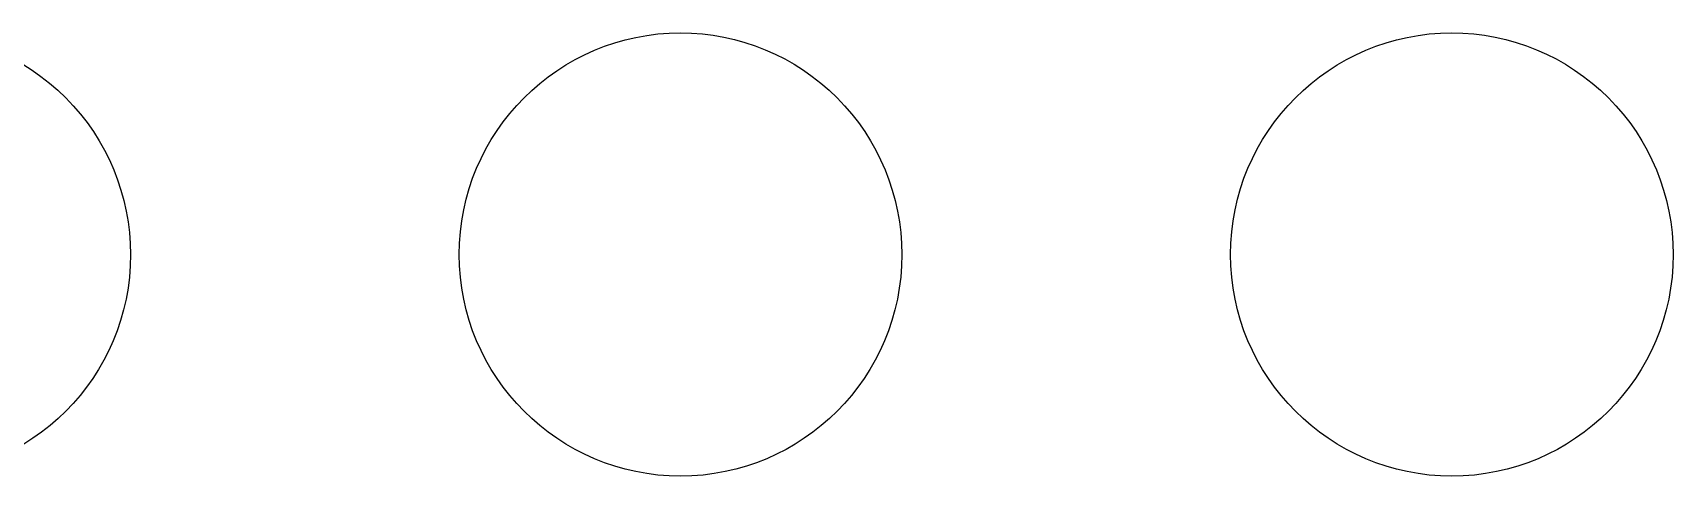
# Model space of a CAD drawing. Extents: x 22 to 258, y 18 to 262.
# Drawn here: x 55.17 to 91.18, y 68.95 to 78.67 of the extents above; entities that cross this region are included whole.
import ezdxf

# ---------------------------------------------------------------- set-up
doc = ezdxf.new("R2010")
doc.units = 0
doc.layers.add('cut', color=7, linetype='CONTINUOUS')

msp = doc.modelspace()

# ---------------------------------------------------------------- linework, layer by layer
at = {"layer": 'cut', "color": 7}
for points in [[(57.317675, 73.810212), (57.317675, 73.810212)], [(74.251009, 73.810212), (74.251009, 73.810212)], [(91.184342, 73.810212), (91.184342, 73.810212)]]:
    msp.add_lwpolyline(points, close=True, dxfattribs=at)
for points in [[(52.458818, 78.66907), (53.747467, 78.66907), (54.983336, 78.157156), (55.894549, 77.245944)], [(64.533297, 73.810212), (64.533296, 76.493684), (66.708679, 78.669068), (69.392151, 78.66907)], [(69.392151, 78.66907), (70.6808, 78.66907), (71.91667, 78.157156), (72.827882, 77.245944)], [(81.46663, 73.810212), (81.466629, 76.493684), (83.642012, 78.669068), (86.325484, 78.66907)], [(86.325484, 78.66907), (87.614133, 78.66907), (88.850003, 78.157156), (89.761216, 77.245944)], [(55.894549, 77.245944), (56.805762, 76.334731), (57.317676, 75.098861), (57.317675, 73.810212)], [(72.827882, 77.245944), (73.739095, 76.334731), (74.251009, 75.098861), (74.251009, 73.810212)], [(89.761216, 77.245944), (90.672428, 76.334731), (91.184342, 75.098861), (91.184342, 73.810212)], [(57.317675, 73.810212), (57.317674, 71.12674), (55.142289, 68.951357), (52.458818, 68.951358)], [(69.392151, 68.951358), (66.70868, 68.951359), (64.533298, 71.126741), (64.533297, 73.810212)], [(74.251009, 73.810212), (74.251007, 71.12674), (72.075623, 68.951357), (69.392151, 68.951358)], [(86.325484, 68.951358), (83.642014, 68.951359), (81.466631, 71.126741), (81.46663, 73.810212)], [(91.184342, 73.810212), (91.184341, 71.12674), (89.008956, 68.951357), (86.325484, 68.951358)]]:
    msp.add_open_spline(points, degree=3, dxfattribs=at)

doc.saveas('drawing.dxf')
